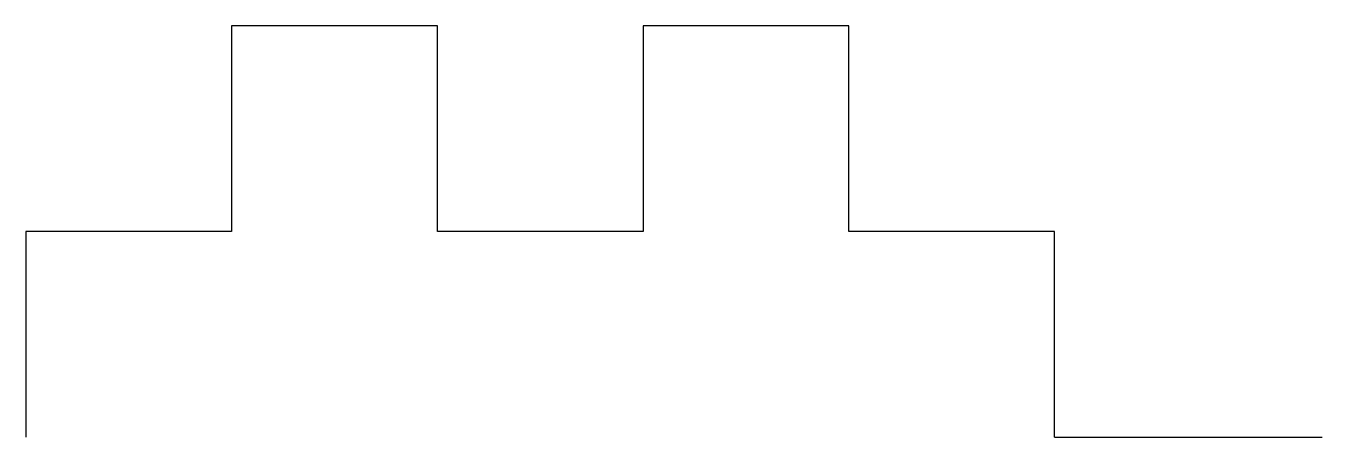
# Model space of a CAD drawing. Header units: millimetres. Extents: x -60 to 3, y -30 to -10.
import ezdxf

# ---------------------------------------------------------------- set-up
doc = ezdxf.new("R2010")
doc.units = ezdxf.units.MM
doc.header["$MEASUREMENT"] = 0
doc.layers.get('0').update_dxf_attribs({"lineweight": 25, "true_color": 0xffffff})

msp = doc.modelspace()

# ---------------------------------------------------------------- linework, layer by layer
for p, q in [((-40, -10), (-50, -10)), ((-50, -10), (-50, -20)), ((-40, -20), (-40, -10)), ((-20, -10), (-30, -10)), ((-30, -10), (-30, -20)), ((-20, -20), (-20, -10)), ((-50, -20), (-60, -20)), ((-60, -20), (-60, -30)), ((-30, -20), (-40, -20)), ((-10, -20), (-20, -20)), ((-10, -30), (-10, -20)), ((-10, -30), (3, -30))]:
    msp.add_line(p, q)

doc.saveas('drawing.dxf')
